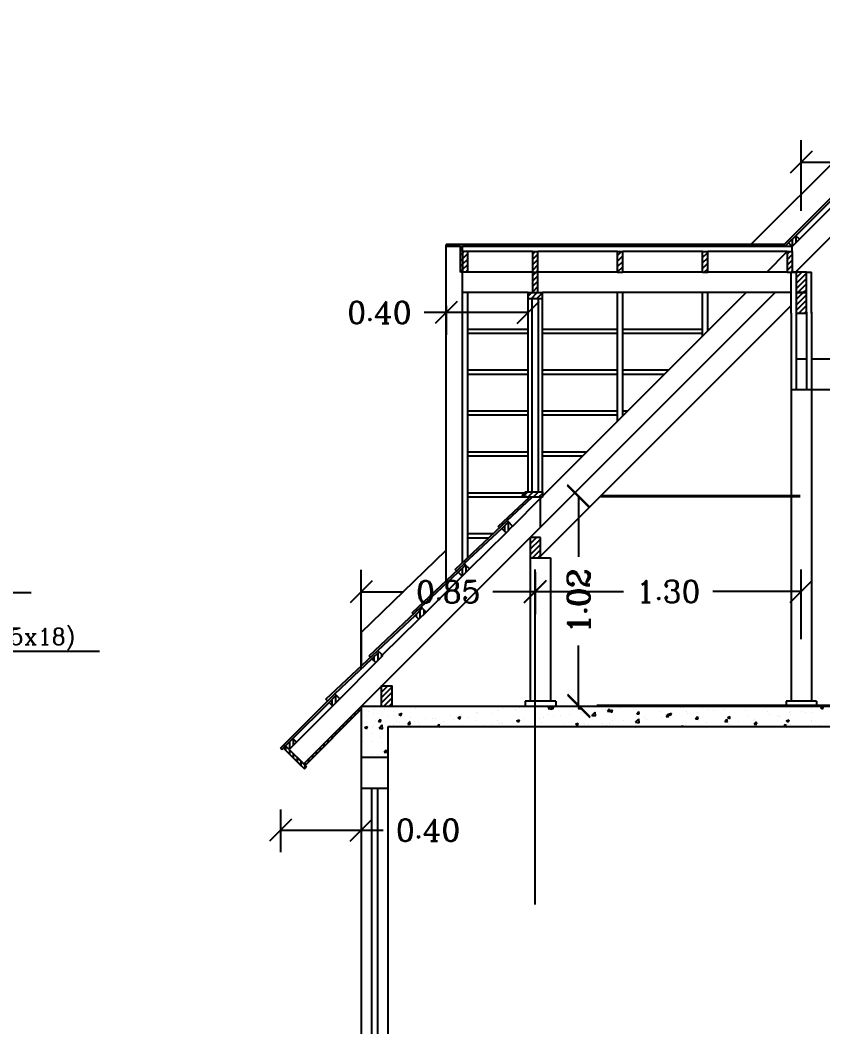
# Model space of a CAD drawing. Extents: x -79 to 141, y 7 to 81.
# Drawn here: x -50.599 to -46.678, y 43.285 to 48.238 of the extents above; entities that cross this region are included whole.
import ezdxf

# ---------------------------------------------------------------- set-up
doc = ezdxf.new("R2010")
doc.units = 0
doc.header["$LTSCALE"] = 10
doc.layers.get('0').update_dxf_attribs({"linetype": 'CONTINUOUS'})
doc.layers.get('DEFPOINTS').update_dxf_attribs({"linetype": 'CONTINUOUS'})
for name, color, linetype in [('CONCRETO', 5, 'CONTINUOUS'), ('COTAS', 244, 'CONTINUOUS'), ('EQUIPAMENTOS', 1, 'CONTINUOUS'), ('JANELA', 5, 'CONTINUOUS'), ('MADEIRAMENTODETELHADO', 244, 'CONTINUOUS'), ('PAREDECORTE', 3, 'CONTINUOUS'), ('PAREDES', 7, 'CONTINUOUS'), ('PORTA', 1, 'CONTINUOUS'), ('TEXTO', 1, 'CONTINUOUS')]:
    doc.layers.add(name, color=color, linetype=linetype)
doc.styles.add('ROMANC', font='ROMANC.SHX')
doc.styles.get("Standard").update_dxf_attribs({"font": 'ROMANC.SHX'})
doc.dimstyles.get("Standard").update_dxf_attribs({"dimscale": 0.6, "dimtxt": 0.18, "dimasz": 0.18, "dimexe": 0.18, "dimexo": 0.25, "dimgap": 0.09, "dimtad": 0, "dimzin": 0, "dimtxsty": 'STANDARD', "dimblk1": 'OBLIQUE', "dimblk2": 'OBLIQUE', "dimsah": 1, "dimcen": 0.09, "dimclrd": 30, "dimclre": 30, "dimazin": 3, "dimtfac": 1, "dimtdec": 4, "dimtofl": 0, "dimtmove": 0, "dimatfit": 3, "dimtolj": 1, "dimtzin": 0})

# ---------------------------------------------------------------- blocks, each defined once
blk = doc.blocks.new('_OBLIQUE')
at = {"color": 0, "linetype": 'BYBLOCK'}
blk.add_line((-0.5, -0.5), (0.5, 0.5), dxfattribs=at)
blk = doc.blocks.new('*D61')
at = {"color": 30, "linetype": 'BYBLOCK', "ltscale": 0.05}
for p, q in [((-28.1322, 35.88), (-28.1322, 36.3678)), ((-27.2817, 36.3558), (-27.2817, 36.1518)), ((-28.1322, 36.2598), (-27.9255, 36.2598)), ((-27.2817, 36.2598), (-27.4884, 36.2598))]:
    blk.add_line(p, q, dxfattribs=at)
at = {"layer": 'DEFPOINTS', "color": 0, "linetype": 'BYBLOCK', "ltscale": 0.05}
for p in [(-27.2817, 36.6558), (-27.2817, 36.2598), (-28.1322, 35.58)]:
    blk.add_point(p, dxfattribs=at)
at = {"color": 30, "linetype": 'BYBLOCK', "ltscale": 0.05, "xscale": 0.108, "yscale": 0.108, "zscale": 0.108, "rotation": 180}
blk.add_blockref('_OBLIQUE', (-28.1322, 36.2598), dxfattribs=at)
at = {"color": 30, "linetype": 'BYBLOCK', "ltscale": 0.05, "xscale": 0.108, "yscale": 0.108, "zscale": 0.108}
blk.add_blockref('_OBLIQUE', (-27.2817, 36.2598), dxfattribs=at)
at = {"color": 0, "linetype": 'BYBLOCK', "ltscale": 0.05, "insert": (-27.7069, 36.2598), "char_height": 0.108, "attachment_point": 5}
blk.add_mtext('\\A1;0.85', dxfattribs=at)
blk = doc.blocks.new('*D62')
at = {"color": 30, "linetype": 'BYBLOCK', "ltscale": 0.05}
for p, q in [((-25.982, 38.2527), (-25.982, 38.598)), ((-25.982, 38.49), (-25.7692, 38.49)), ((-25.1192, 38.49), (-25.332, 38.49)), ((-25.1192, 38.517), (-25.1192, 38.382))]:
    blk.add_line(p, q, dxfattribs=at)
at = {"layer": 'DEFPOINTS', "color": 0, "linetype": 'BYBLOCK', "ltscale": 0.05}
for p in [(-25.1192, 38.817), (-25.1192, 38.49), (-25.982, 37.9527)]:
    blk.add_point(p, dxfattribs=at)
at = {"color": 30, "linetype": 'BYBLOCK', "ltscale": 0.05, "xscale": 0.108, "yscale": 0.108, "zscale": 0.108, "rotation": 180}
blk.add_blockref('_OBLIQUE', (-25.982, 38.49), dxfattribs=at)
at = {"color": 30, "linetype": 'BYBLOCK', "ltscale": 0.05, "xscale": 0.108, "yscale": 0.108, "zscale": 0.108}
blk.add_blockref('_OBLIQUE', (-25.1192, 38.49), dxfattribs=at)
at = {"color": 0, "linetype": 'BYBLOCK', "ltscale": 0.05, "insert": (-25.5506, 38.49), "char_height": 0.108, "attachment_point": 5}
blk.add_mtext('\\A1;{0.85}', dxfattribs=at)
blk = doc.blocks.new('*D63')
at = {"color": 30, "linetype": 'BYBLOCK', "ltscale": 0.05}
for p, q in [((-27.2817, 34.8612), (-27.2817, 36.499)), ((-25.982, 36.1581), (-25.982, 36.499)), ((-27.2817, 36.391), (-26.8504, 36.391)), ((-25.982, 36.391), (-26.4133, 36.391))]:
    blk.add_line(p, q, dxfattribs=at)
at = {"layer": 'DEFPOINTS', "color": 0, "linetype": 'BYBLOCK', "ltscale": 0.05}
for p in [(-25.982, 36.391), (-25.982, 35.8581), (-27.2817, 34.5612)]:
    blk.add_point(p, dxfattribs=at)
at = {"color": 30, "linetype": 'BYBLOCK', "ltscale": 0.05, "xscale": 0.108, "yscale": 0.108, "zscale": 0.108, "rotation": 180}
blk.add_blockref('_OBLIQUE', (-27.2817, 36.391), dxfattribs=at)
at = {"color": 30, "linetype": 'BYBLOCK', "ltscale": 0.05, "xscale": 0.108, "yscale": 0.108, "zscale": 0.108}
blk.add_blockref('_OBLIQUE', (-25.982, 36.391), dxfattribs=at)
at = {"color": 0, "linetype": 'BYBLOCK', "ltscale": 0.05, "insert": (-26.6319, 36.391), "char_height": 0.108, "attachment_point": 5}
blk.add_mtext('\\A1;1.30', dxfattribs=at)
blk = doc.blocks.new('*D83')
at = {"color": 30, "linetype": 'BYBLOCK', "ltscale": 0.05}
for p, q in [((-28.5272, 35.3258), (-28.5272, 35.1173)), ((-28.1322, 35.28), (-28.1322, 35.1173)), ((-28.5272, 35.2253), (-28.1322, 35.2253)), ((-28.1322, 35.2253), (-28.0242, 35.2253))]:
    blk.add_line(p, q, dxfattribs=at)
at = {"layer": 'DEFPOINTS', "color": 0, "linetype": 'BYBLOCK', "ltscale": 0.05}
for p in [(-28.5272, 35.6258), (-28.1322, 35.58), (-28.1322, 35.2253)]:
    blk.add_point(p, dxfattribs=at)
at = {"color": 30, "linetype": 'BYBLOCK', "ltscale": 0.05, "xscale": 0.108, "yscale": 0.108, "zscale": 0.108, "rotation": 180}
blk.add_blockref('_OBLIQUE', (-28.5272, 35.2253), dxfattribs=at)
at = {"color": 30, "linetype": 'BYBLOCK', "ltscale": 0.05, "xscale": 0.108, "yscale": 0.108, "zscale": 0.108}
blk.add_blockref('_OBLIQUE', (-28.1322, 35.2253), dxfattribs=at)
at = {"color": 0, "linetype": 'BYBLOCK', "ltscale": 0.05, "insert": (-27.8056, 35.2253), "char_height": 0.108, "attachment_point": 5}
blk.add_mtext('\\A1;0.40', dxfattribs=at)
blk = doc.blocks.new('*D84')
at = {"color": 30, "linetype": 'BYBLOCK', "ltscale": 0.05}
for p, q in [((-27.7167, 37.7548), (-27.8247, 37.7548)), ((-27.7167, 37.7877), (-27.7167, 37.6468)), ((-27.3167, 37.7548), (-27.7167, 37.7548)), ((-27.3167, 37.5473), (-27.3167, 37.6468))]:
    blk.add_line(p, q, dxfattribs=at)
at = {"layer": 'DEFPOINTS', "color": 0, "linetype": 'BYBLOCK', "ltscale": 0.05}
for p in [(-27.7167, 38.0877), (-27.3167, 37.8473), (-27.7167, 37.7548)]:
    blk.add_point(p, dxfattribs=at)
at = {"color": 30, "linetype": 'BYBLOCK', "ltscale": 0.05, "xscale": 0.108, "yscale": 0.108, "zscale": 0.108, "rotation": 180}
blk.add_blockref('_OBLIQUE', (-27.7167, 37.7548), dxfattribs=at)
at = {"color": 30, "linetype": 'BYBLOCK', "ltscale": 0.05, "xscale": 0.108, "yscale": 0.108, "zscale": 0.108}
blk.add_blockref('_OBLIQUE', (-27.3167, 37.7548), dxfattribs=at)
at = {"color": 0, "linetype": 'BYBLOCK', "ltscale": 0.05, "insert": (-28.0433, 37.7548), "char_height": 0.108, "attachment_point": 5}
blk.add_mtext('\\A1;0.40', dxfattribs=at)
blk = doc.blocks.new('*X85')
at = {"color": 0, "linetype": 'CONTINUOUS', "ltscale": 0.05}
for p, q in [((-27.3067, 36.6246), (-27.2755, 36.6558)), ((-27.3067, 36.6511), (-27.3021, 36.6558)), ((-27.3067, 36.5981), (-27.2567, 36.6481)), ((-27.3067, 36.5715), (-27.2567, 36.6215)), ((-27.296, 36.5558), (-27.2567, 36.595)), ((-27.2695, 36.5558), (-27.2567, 36.5685))]:
    blk.add_line(p, q, dxfattribs=at)
blk = doc.blocks.new('*X86')
at = {"color": 0, "linetype": 'CONTINUOUS', "ltscale": 0.05}
for p, q in [((-27.3431, 36.8534), (-27.3181, 36.8784)), ((-27.3166, 36.8534), (-27.2916, 36.8784)), ((-27.2901, 36.8534), (-27.2651, 36.8784)), ((-27.2635, 36.8534), (-27.2467, 36.8702))]:
    blk.add_line(p, q, dxfattribs=at)
blk = doc.blocks.new('*X87')
at = {"color": 0, "linetype": 'CONTINUOUS', "ltscale": 0.05}
for p, q in [((-27.6467, 38.0612), (-27.6367, 38.0712)), ((-27.6467, 38.0347), (-27.6367, 38.0447)), ((-27.6367, 38.0447), (-27.6287, 38.0527)), ((-27.2942, 38.0425), (-27.284, 38.0527)), ((-26.8792, 38.0332), (-26.8597, 38.0527)), ((-26.4642, 38.0504), (-26.462, 38.0527)), ((-26.4642, 38.0239), (-26.4392, 38.0489)), ((-26.0509, 38.0395), (-26.0377, 38.0527)), ((-27.6467, 38.0082), (-27.6367, 38.0182)), ((-27.6367, 38.0182), (-27.6117, 38.0432)), ((-27.6367, 37.9916), (-27.6117, 38.0166)), ((-27.2942, 38.0159), (-27.2692, 38.0409)), ((-27.2942, 37.9894), (-27.2692, 38.0144)), ((-26.8792, 38.0067), (-26.8542, 38.0317)), ((-26.8792, 37.9802), (-26.8542, 38.0052)), ((-26.4642, 37.9974), (-26.4392, 38.0224)), ((-26.4642, 37.9709), (-26.4392, 37.9959)), ((-26.0509, 38.013), (-26.0259, 38.038)), ((-26.0509, 37.9865), (-26.0259, 38.0115)), ((-27.6467, 37.9816), (-27.6367, 37.9916)), ((-27.6467, 37.9551), (-27.6367, 37.9651)), ((-27.6367, 37.9651), (-27.6117, 37.9901)), ((-27.6227, 37.9527), (-27.6117, 37.9636)), ((-27.2942, 37.9629), (-27.2692, 37.9879)), ((-27.2942, 37.9364), (-27.2779, 37.9527)), ((-27.2779, 37.9527), (-27.2692, 37.9614)), ((-26.8792, 37.9536), (-26.8542, 37.9786)), ((-26.4559, 37.9527), (-26.4392, 37.9694)), ((-26.0509, 37.9599), (-26.0259, 37.9849)), ((-26.0317, 37.9527), (-26.0259, 37.9584)), ((-27.2942, 37.9099), (-27.2692, 37.9349)), ((-27.2942, 37.8834), (-27.2692, 37.9084)), ((-27.2942, 37.8568), (-27.2692, 37.8818)), ((-27.2719, 37.8527), (-27.2692, 37.8553))]:
    blk.add_line(p, q, dxfattribs=at)
blk = doc.blocks.new('*X88')
at = {"color": 0, "linetype": 'CONTINUOUS', "ltscale": 0.05}
for p, q in [((-26.007, 37.9243), (-25.9786, 37.9527)), ((-26.007, 37.9508), (-26.0052, 37.9527)), ((-26.007, 37.8977), (-25.957, 37.9477)), ((-26.007, 37.8712), (-25.957, 37.9212)), ((-25.9991, 37.8527), (-25.957, 37.8947)), ((-26.007, 37.8182), (-25.9726, 37.8527)), ((-26.007, 37.8447), (-25.9991, 37.8527)), ((-25.9726, 37.8527), (-25.957, 37.8682)), ((-26.007, 37.7917), (-25.957, 37.8417)), ((-26.007, 37.7652), (-25.957, 37.8152)), ((-25.993, 37.7527), (-25.957, 37.7886)), ((-25.9665, 37.7527), (-25.957, 37.7621))]:
    blk.add_line(p, q, dxfattribs=at)
blk = doc.blocks.new('*X89')
at = {"color": 0, "linetype": 'CONTINUOUS', "ltscale": 0.05}
for p, q in [((-27.3167, 37.8343), (-27.2984, 37.8527)), ((-27.3019, 37.8227), (-27.2719, 37.8527)), ((-27.2754, 37.8227), (-27.2467, 37.8513)), ((-27.2488, 37.8227), (-27.2467, 37.8248))]:
    blk.add_line(p, q, dxfattribs=at)
blk = doc.blocks.new('*X94')
at = {"color": 0, "linetype": 'CONTINUOUS', "ltscale": 0.05}
for p, q in [((-28.275, 35.8347), (-28.275, 35.8639)), ((-28.2562, 35.8485), (-28.2562, 35.8827)), ((-28.2375, 35.8674), (-28.2375, 35.8679)), ((-28.1437, 35.8042), (-28.1437, 35.8184)), ((-28.1812, 35.7667), (-28.1812, 35.7809)), ((-28.1625, 35.7855), (-28.1625, 35.7996)), ((-28.2375, 35.7105), (-28.2375, 35.7246)), ((-28.2187, 35.7292), (-28.2187, 35.7434)), ((-28.2, 35.748), (-28.2, 35.7621)), ((-28.4625, 35.6411), (-28.4625, 35.6686)), ((-28.2937, 35.6542), (-28.2937, 35.6684)), ((-28.275, 35.673), (-28.275, 35.6871)), ((-28.2562, 35.6917), (-28.2562, 35.7059)), ((-28.5, 35.6354), (-28.5, 35.6389)), ((-28.5, 35.6142), (-28.5, 35.6354)), ((-28.4812, 35.6223), (-28.4812, 35.6577)), ((-28.4812, 35.5954), (-28.4812, 35.6167)), ((-28.3312, 35.6167), (-28.3312, 35.6309)), ((-28.3125, 35.6355), (-28.3125, 35.6496)), ((-28.4625, 35.5767), (-28.4625, 35.5979)), ((-28.4438, 35.5579), (-28.4438, 35.5792)), ((-28.3875, 35.5605), (-28.3875, 35.5746)), ((-28.3687, 35.5792), (-28.3687, 35.5934)), ((-28.35, 35.598), (-28.35, 35.6121)), ((-28.425, 35.5392), (-28.425, 35.5604)), ((-28.4062, 35.5417), (-28.4062, 35.5559)), ((-28.4062, 35.5276), (-28.4062, 35.5417))]:
    blk.add_line(p, q, dxfattribs=at)
blk = doc.blocks.new('*X95')
at = {"color": 0, "linetype": 'CONTINUOUS', "ltscale": 0.05}
for p, q in [((-27.6187, 36.4874), (-27.6187, 36.5177)), ((-27.6562, 36.4845), (-27.6562, 36.4885)), ((-27.6375, 36.4686), (-27.6375, 36.5062)), ((-27.8625, 36.2681), (-27.8625, 36.2818)), ((-27.8437, 36.2624), (-27.8437, 36.3006)), ((-27.825, 36.2809), (-27.825, 36.3012)), ((-28.0688, 36.0511), (-28.0688, 36.0733)), ((-28.05, 36.0552), (-28.05, 36.0909)), ((-28.0312, 36.074), (-28.0312, 36.0843))]:
    blk.add_line(p, q, dxfattribs=at)
blk = doc.blocks.new('*X96')
at = {"color": 0, "linetype": 'CONTINUOUS', "ltscale": 0.05}
for p, q in [((-27.4312, 36.6853), (-27.4312, 36.7134)), ((-27.4125, 36.6906), (-27.4125, 36.731)), ((-27.3938, 36.7098), (-27.3938, 36.7129))]:
    blk.add_line(p, q, dxfattribs=at)
blk = doc.blocks.new('*X97')
at = {"color": 0, "linetype": 'CONTINUOUS', "ltscale": 0.05}
for p, q in [((-25.5937, 38.5098), (-25.5937, 38.5458)), ((-25.575, 38.5286), (-25.575, 38.546)), ((-25.6125, 38.5128), (-25.6125, 38.5271)), ((-25.8187, 38.2948), (-25.8187, 38.3202)), ((-25.8, 38.3036), (-25.8, 38.3389)), ((-25.7812, 38.3223), (-25.7812, 38.328)), ((-26.025, 38.0786), (-26.025, 38.1139)), ((-26.0062, 38.0973), (-26.0062, 38.1287))]:
    blk.add_line(p, q, dxfattribs=at)
blk = doc.blocks.new('*X114')
at = {"color": 0, "linetype": 'CONTINUOUS', "ltscale": 0.05}
for p, q in [((-28.0716, 35.8156), (-28.0716, 35.8156)), ((-28.0193, 35.8148), (-28.0193, 35.8148)), ((-27.869, 35.8213), (-27.869, 35.8213)), ((-27.4414, 35.8189), (-27.4414, 35.8189)), ((-27.3913, 35.8255), (-27.3913, 35.8255)), ((-27.38, 35.8164), (-27.38, 35.8164)), ((-27.3602, 35.8235), (-27.3602, 35.8235)), ((-27.218, 35.8192), (-27.2077, 35.83)), ((-27.218, 35.8192), (-27.2002, 35.8164)), ((-27.2052, 35.8233), (-27.1912, 35.8287)), ((-27.2052, 35.8233), (-27.1953, 35.8166)), ((-27.2002, 35.8165), (-27.2018, 35.83)), ((-27.1953, 35.8166), (-27.1912, 35.8287)), ((-27.0721, 35.8189), (-27.0628, 35.83)), ((-27.0721, 35.8189), (-27.0602, 35.8179)), ((-27.0601, 35.8179), (-27.0624, 35.83)), ((-26.9287, 35.8063), (-26.919, 35.8178)), ((-26.9167, 35.8053), (-26.919, 35.8179)), ((-26.8639, 35.823), (-26.8639, 35.823)), ((-26.8485, 35.8279), (-26.8485, 35.8279)), ((-26.6797, 35.8296), (-26.6797, 35.8296)), ((-26.5729, 35.825), (-26.5729, 35.825)), ((-26.5559, 35.8226), (-26.5559, 35.8226)), ((-26.4662, 35.8205), (-26.4662, 35.8205)), ((-26.4423, 35.816), (-26.4423, 35.816)), ((-26.3594, 35.816), (-26.3594, 35.816)), ((-26.286, 35.8271), (-26.286, 35.8271)), ((-25.9306, 35.8204), (-25.9306, 35.8204)), ((-25.8875, 35.8237), (-25.8735, 35.8291)), ((-25.8875, 35.8237), (-25.8775, 35.817)), ((-25.8775, 35.8171), (-25.8735, 35.8291)), ((-28.1066, 35.786), (-28.1066, 35.786)), ((-28.0951, 35.8048), (-28.0951, 35.8048)), ((-28.0739, 35.7935), (-28.0739, 35.7935)), ((-28.0485, 35.7563), (-28.0389, 35.7678)), ((-28.0365, 35.7553), (-28.0388, 35.7678)), ((-27.9998, 35.7815), (-27.9998, 35.7815)), ((-27.9729, 35.8063), (-27.9729, 35.8063)), ((-27.9481, 35.7908), (-27.9341, 35.7962)), ((-27.9481, 35.7908), (-27.9382, 35.7841)), ((-27.9382, 35.7842), (-27.9341, 35.7962)), ((-27.893, 35.777), (-27.893, 35.777)), ((-27.8198, 35.7691), (-27.8198, 35.7691)), ((-27.7863, 35.7725), (-27.7863, 35.7725)), ((-27.7688, 35.7688), (-27.7688, 35.7688)), ((-27.6935, 35.7857), (-27.6935, 35.7857)), ((-27.6795, 35.768), (-27.6795, 35.768)), ((-27.6678, 35.7816), (-27.6678, 35.7816)), ((-27.6607, 35.7748), (-27.6467, 35.7802)), ((-27.6607, 35.7748), (-27.6508, 35.7681)), ((-27.6507, 35.7681), (-27.6467, 35.7802)), ((-27.6435, 35.7923), (-27.6435, 35.7923)), ((-27.6133, 35.7763), (-27.6133, 35.7763)), ((-27.5677, 35.8023), (-27.5677, 35.8023)), ((-27.5639, 35.7966), (-27.5639, 35.7966)), ((-27.4966, 35.7964), (-27.4966, 35.7964)), ((-27.4612, 35.8107), (-27.4612, 35.8107)), ((-27.3321, 35.7725), (-27.3321, 35.7725)), ((-27.2587, 35.7719), (-27.2587, 35.7719)), ((-27.2419, 35.7732), (-27.2419, 35.7732)), ((-27.2154, 35.7925), (-27.2154, 35.7925)), ((-27.1918, 35.7798), (-27.1918, 35.7798)), ((-27.156, 35.786), (-27.156, 35.786)), ((-27.1161, 35.7898), (-27.1161, 35.7898)), ((-27.0988, 35.8125), (-27.0988, 35.8125)), ((-27.055, 35.7988), (-27.055, 35.7988)), ((-27.0046, 35.7861), (-26.989, 35.8023)), ((-27.0046, 35.7861), (-26.9868, 35.7833)), ((-26.9898, 35.8064), (-26.9898, 35.8064)), ((-26.9868, 35.7833), (-26.989, 35.8023)), ((-26.9511, 35.8138), (-26.9511, 35.8138)), ((-26.9397, 35.813), (-26.9397, 35.813)), ((-26.9287, 35.8063), (-26.9167, 35.8053)), ((-26.9178, 35.8073), (-26.9038, 35.8127)), ((-26.9178, 35.8073), (-26.9079, 35.8006)), ((-26.9078, 35.8006), (-26.9038, 35.8127)), ((-26.7911, 35.753), (-26.7756, 35.7692)), ((-26.7891, 35.7826), (-26.7891, 35.7826)), ((-26.7852, 35.7938), (-26.7756, 35.8053)), ((-26.7852, 35.7938), (-26.7732, 35.7927)), ((-26.7732, 35.7928), (-26.7755, 35.8053)), ((-26.7733, 35.7502), (-26.7755, 35.7692)), ((-26.7499, 35.7741), (-26.7499, 35.7741)), ((-26.7402, 35.7673), (-26.7402, 35.7673)), ((-26.6725, 35.8026), (-26.6725, 35.8026)), ((-26.6644, 35.7773), (-26.6644, 35.7773)), ((-26.646, 35.7891), (-26.646, 35.7891)), ((-26.6417, 35.7812), (-26.6321, 35.7927)), ((-26.6417, 35.7812), (-26.6298, 35.7802)), ((-26.6298, 35.7802), (-26.6321, 35.7928)), ((-26.6304, 35.7913), (-26.6164, 35.7967)), ((-26.6304, 35.7913), (-26.6204, 35.7846)), ((-26.6204, 35.7846), (-26.6164, 35.7967)), ((-26.5433, 35.8032), (-26.5433, 35.8032)), ((-26.5381, 35.7939), (-26.5381, 35.7939)), ((-26.4983, 35.7687), (-26.4887, 35.7802)), ((-26.4983, 35.7687), (-26.4863, 35.7676)), ((-26.4863, 35.7677), (-26.4886, 35.7802)), ((-26.4881, 35.8005), (-26.4881, 35.8005)), ((-26.4123, 35.8105), (-26.4123, 35.8105)), ((-26.3548, 35.7561), (-26.3452, 35.7676)), ((-26.3429, 35.7551), (-26.3452, 35.7677)), ((-26.343, 35.7753), (-26.329, 35.7806)), ((-26.343, 35.7753), (-26.333, 35.7686)), ((-26.333, 35.7686), (-26.3289, 35.7807)), ((-26.2526, 35.8115), (-26.2526, 35.8115)), ((-26.2382, 35.7785), (-26.2382, 35.7785)), ((-26.2128, 35.7648), (-26.2128, 35.7648)), ((-26.1459, 35.807), (-26.1459, 35.807)), ((-26.1371, 35.7913), (-26.1371, 35.7913)), ((-26.0976, 35.7834), (-26.0976, 35.7834)), ((-26.0865, 35.7814), (-26.0865, 35.7814)), ((-26.0391, 35.8025), (-26.0391, 35.8025)), ((-26.0364, 35.788), (-26.0364, 35.788)), ((-26.0333, 35.8063), (-26.0333, 35.8063)), ((-25.9809, 35.8034), (-25.9809, 35.8034)), ((-25.9607, 35.798), (-25.9607, 35.798)), ((-25.9323, 35.798), (-25.9323, 35.798)), ((-28.1162, 35.7263), (-28.1022, 35.7317)), ((-28.1162, 35.7263), (-28.1062, 35.7196)), ((-28.1062, 35.7196), (-28.1021, 35.7317)), ((-28.0764, 35.7269), (-28.0764, 35.7269)), ((-28.072, 35.7359), (-28.072, 35.7359)), ((-28.0644, 35.7591), (-28.0644, 35.7591)), ((-28.0485, 35.7563), (-28.0366, 35.7553)), ((-28.0453, 35.7237), (-28.0297, 35.7399)), ((-28.0453, 35.7237), (-28.0275, 35.7209)), ((-28.0275, 35.7209), (-28.0297, 35.7399)), ((-27.9754, 35.7397), (-27.9754, 35.7397)), ((-27.9576, 35.7546), (-27.9576, 35.7546)), ((-27.9456, 35.7525), (-27.9456, 35.7525)), ((-27.9051, 35.7438), (-27.8954, 35.7553)), ((-27.9051, 35.7438), (-27.8931, 35.7427)), ((-27.8956, 35.7591), (-27.8956, 35.7591)), ((-27.8931, 35.7427), (-27.8954, 35.7553)), ((-27.8715, 35.7547), (-27.8715, 35.7547)), ((-27.8509, 35.7501), (-27.8509, 35.7501)), ((-27.8465, 35.7363), (-27.8465, 35.7363)), ((-27.7616, 35.7312), (-27.752, 35.7427)), ((-27.7616, 35.7312), (-27.7497, 35.7302)), ((-27.7496, 35.7302), (-27.7519, 35.7427)), ((-27.7441, 35.7456), (-27.7441, 35.7456)), ((-27.7299, 35.7563), (-27.7299, 35.7563)), ((-27.6373, 35.7411), (-27.6373, 35.7411)), ((-27.6087, 35.73), (-27.6085, 35.7302)), ((-27.6085, 35.73), (-27.6085, 35.7302)), ((-27.5727, 35.7634), (-27.5727, 35.7634)), ((-27.5663, 35.73), (-27.5663, 35.73)), ((-27.5653, 35.7324), (-27.5653, 35.7324)), ((-27.5306, 35.7366), (-27.5306, 35.7366)), ((-27.494, 35.7401), (-27.494, 35.7401)), ((-27.466, 35.7589), (-27.466, 35.7589)), ((-27.4636, 35.7441), (-27.4636, 35.7441)), ((-27.4487, 35.7525), (-27.4487, 35.7525)), ((-27.4439, 35.7466), (-27.4439, 35.7466)), ((-27.4238, 35.7321), (-27.4238, 35.7321)), ((-27.3733, 35.7588), (-27.3593, 35.7642)), ((-27.3733, 35.7588), (-27.3633, 35.7521)), ((-27.3682, 35.7566), (-27.3682, 35.7566)), ((-27.3633, 35.7521), (-27.3593, 35.7642)), ((-27.3626, 35.7569), (-27.3626, 35.7569)), ((-27.3592, 35.7544), (-27.3592, 35.7544)), ((-27.2525, 35.7499), (-27.2525, 35.7499)), ((-27.1457, 35.7454), (-27.1457, 35.7454)), ((-27.0859, 35.7428), (-27.0719, 35.7482)), ((-27.0859, 35.7428), (-27.0759, 35.7361)), ((-27.0759, 35.7361), (-27.0718, 35.7482)), ((-27.0575, 35.7322), (-27.0575, 35.7322)), ((-27.0389, 35.7409), (-27.0389, 35.7409)), ((-27.0224, 35.7425), (-27.0224, 35.7425)), ((-26.9923, 35.7341), (-26.9923, 35.7341)), ((-26.9536, 35.7472), (-26.9536, 35.7472)), ((-26.9322, 35.7364), (-26.9322, 35.7364)), ((-26.9166, 35.7441), (-26.9166, 35.7441)), ((-26.9058, 35.7625), (-26.9058, 35.7625)), ((-26.8509, 35.7613), (-26.8509, 35.7613)), ((-26.8254, 35.7319), (-26.8254, 35.7319)), ((-26.7911, 35.753), (-26.7734, 35.7502)), ((-26.7902, 35.7607), (-26.7902, 35.7607)), ((-26.7901, 35.73), (-26.7844, 35.7321)), ((-26.7851, 35.73), (-26.7844, 35.7322)), ((-26.568, 35.73), (-26.5621, 35.7361)), ((-26.5614, 35.73), (-26.5621, 35.7361)), ((-26.5457, 35.7366), (-26.5457, 35.7366)), ((-26.4649, 35.7316), (-26.4649, 35.7316)), ((-26.4447, 35.7494), (-26.4447, 35.7494)), ((-26.3548, 35.7561), (-26.3429, 35.7551)), ((-26.3408, 35.7644), (-26.3408, 35.7644)), ((-26.3386, 35.7483), (-26.3386, 35.7483)), ((-26.3308, 35.7433), (-26.3308, 35.7433)), ((-26.2885, 35.7548), (-26.2885, 35.7548)), ((-26.2142, 35.7633), (-26.2142, 35.7633)), ((-26.2114, 35.7436), (-26.2018, 35.7551)), ((-26.2114, 35.7436), (-26.1994, 35.7425)), ((-26.1994, 35.7426), (-26.2017, 35.7551)), ((-26.0679, 35.731), (-26.0583, 35.7425)), ((-26.0679, 35.731), (-26.056, 35.73)), ((-26.056, 35.73), (-26.0583, 35.7426)), ((-26.0555, 35.7592), (-26.0415, 35.7646)), ((-26.0555, 35.7592), (-26.0456, 35.7525)), ((-26.0496, 35.7394), (-26.0496, 35.7394)), ((-26.0456, 35.7526), (-26.0415, 35.7646)), ((-26.0357, 35.7397), (-26.0357, 35.7397)), ((-25.933, 35.7595), (-25.933, 35.7595)), ((-25.933, 35.7538), (-25.933, 35.7538)), ((-25.9149, 35.73), (-25.9148, 35.73)), ((-25.9148, 35.73), (-25.9148, 35.73)), ((-25.887, 35.7358), (-25.887, 35.7358)), ((-28.0798, 35.6963), (-28.0798, 35.6963)), ((-28.0396, 35.6798), (-28.0396, 35.6798)), ((-28.1246, 35.657), (-28.1246, 35.657)), ((-28.0788, 35.6604), (-28.0788, 35.6604)), ((-28.0319, 35.6523), (-28.0319, 35.6523)), ((-28.0208, 35.6059), (-28.0111, 35.6174)), ((-28.0088, 35.6048), (-28.0111, 35.6174)), ((-28.0812, 35.5938), (-28.0812, 35.5938)), ((-28.0509, 35.5948), (-28.0509, 35.5948)), ((-28.0208, 35.6059), (-28.0088, 35.6048))]:
    blk.add_line(p, q, dxfattribs=at)
blk = doc.blocks.new('*X146')
at = {"color": 0, "linetype": 'CONTINUOUS', "ltscale": 0.05}
for p, q in [((-48.8339, 44.955), (-48.804, 44.9849)), ((-48.8339, 44.9815), (-48.8305, 44.9849)), ((-48.8339, 44.9285), (-48.7839, 44.9785)), ((-48.8339, 44.902), (-48.7839, 44.952)), ((-48.8245, 44.8849), (-48.7839, 44.9254)), ((-48.7979, 44.8849), (-48.7839, 44.8989))]:
    blk.add_line(p, q, dxfattribs=at)
blk = doc.blocks.new('*D150')
at = {"color": 30, "linetype": 'BYBLOCK', "ltscale": 0.05}
for p, q in [((-47.8708, 45.9083), (-47.8708, 45.6151)), ((-46.7877, 45.9083), (-47.7628, 45.9083)), ((-47.8708, 44.8849), (-47.8708, 45.178)), ((-46.7227, 44.8849), (-47.7628, 44.8849)), ((-52.0333, 34.8889), (-51.8599, 34.8889)), ((-51.9679, 34.8889), (-51.9679, 33.7396)), ((-51.9679, 32.1789), (-51.9679, 33.3281)), ((-52.0333, 32.1789), (-51.8599, 32.1789))]:
    blk.add_line(p, q, dxfattribs=at)
at = {"layer": 'DEFPOINTS', "color": 0, "linetype": 'BYBLOCK', "ltscale": 0.05}
for p in [(-48.0477, 45.9083), (-47.9827, 44.8849), (-47.8708, 44.8849), (-52.3333, 34.8889), (-52.3333, 32.1789), (-51.9679, 32.1789)]:
    blk.add_point(p, dxfattribs=at)
at = {"color": 30, "linetype": 'BYBLOCK', "ltscale": 0.05, "xscale": 0.108, "yscale": 0.108, "zscale": 0.108}
for p, rotation in [((-47.8708, 45.9083), 90), ((-47.8708, 44.8849), 270), ((-51.9679, 34.8889), 90), ((-51.9679, 32.1789), 270)]:
    blk.add_blockref('_OBLIQUE', p, dxfattribs=dict(at, rotation=rotation))
at = {"color": 0, "linetype": 'BYBLOCK', "ltscale": 0.05, "char_height": 0.108, "attachment_point": 5, "rotation": 90}
for s, insert in [('\\A1;1.02', (-47.8708, 45.3966)), ('\\A1;2.71', (-51.9679, 33.5339))]:
    blk.add_mtext(s, dxfattribs=dict(at, insert=insert))

msp = doc.modelspace()

# ---------------------------------------------------------------- linework, layer by layer
at = {"layer": 'CONCRETO', "color": 5, "linetype": 'CONTINUOUS', "ltscale": 0.3}
for p, q in [((-42.93319, 44.88487), (-48.93319, 44.88487)), ((-48.93319, 44.88487), (-48.93319, 44.63487)), ((-48.93319, 44.88487), (-48.93319, 44.63487)), ((-45.90319, 44.78487), (-48.80319, 44.78487)), ((-48.80319, 44.78487), (-48.80319, 44.63487))]:
    msp.add_line(p, q, dxfattribs=at)
at = {"layer": 'CONCRETO', "color": 30, "linetype": 'CONTINUOUS', "ltscale": 0.3}
for p, q in [((-47.98274, 44.90987), (-48.13274, 44.90987)), ((-46.70807, 44.90987), (-46.85704, 44.90987))]:
    msp.add_line(p, q, dxfattribs=at)
at = {"layer": 'CONCRETO', "color": 3, "linetype": 'CONTINUOUS', "ltscale": 0.3}
msp.add_line((-48.80319, 44.63487), (-48.93319, 44.63487), dxfattribs=at)
at = {"layer": 'EQUIPAMENTOS', "linetype": 'CONTINUOUS', "ltscale": 0.05}
msp.add_line((-45.88126, 44.88928), (-47.78126, 44.88928), dxfattribs=at)
at = {"layer": 'JANELA', "color": 244, "linetype": 'CONTINUOUS', "ltscale": 0.3}
for p, q in [((-48.11774, 45.93325), (-48.11774, 46.87755)), ((-48.04774, 45.93325), (-48.04774, 46.87755))]:
    msp.add_line(p, q, dxfattribs=at)
at = {"layer": 'JANELA', "color": 1, "linetype": 'CONTINUOUS', "ltscale": 0.3}
for p, q in [((-48.09774, 45.93325), (-48.09774, 46.87755)), ((-48.06774, 45.93325), (-48.06774, 46.87755))]:
    msp.add_line(p, q, dxfattribs=at)
at = {"layer": 'MADEIRAMENTODETELHADO', "color": 30, "linetype": 'CONTINUOUS', "ltscale": 0.3}
for p, q in [((-46.86643, 47.14255), (-46.60419, 47.40479)), ((-46.80925, 47.18558), (-46.63248, 47.36236)), ((-46.79157, 47.16791), (-46.6148, 47.34468)), ((-46.81051, 47.00755), (-46.59397, 47.22409)), ((-48.51774, 45.49916), (-48.51774, 47.14255)), ((-46.86643, 47.14255), (-48.51774, 47.14255)), ((-48.44774, 47.13255), (-48.51774, 47.13255)), ((-46.82693, 47.13255), (-48.43774, 47.13255)), ((-48.09524, 47.13255), (-48.09524, 47.13469)), ((-48.07024, 47.13255), (-48.07024, 47.13469)), ((-46.86643, 47.14255), (-46.86228, 47.13255)), ((-46.86228, 47.13255), (-46.84461, 47.15023)), ((-46.82693, 47.10755), (-46.82693, 47.13255)), ((-48.09524, 47.10755), (-48.41274, 47.10755)), ((-47.68024, 47.10755), (-48.07024, 47.10755)), ((-47.26524, 47.10755), (-47.65524, 47.10755)), ((-46.85193, 47.10755), (-47.24024, 47.10755)), ((-46.95193, 47.00755), (-46.85193, 47.10755)), ((-48.43774, 45.58731), (-48.43774, 47.00755)), ((-48.09524, 47.00755), (-48.41274, 47.00755)), ((-47.68024, 47.00755), (-48.07024, 47.00755)), ((-47.26524, 47.00755), (-47.65524, 47.00755)), ((-46.85193, 47.00755), (-47.24024, 47.00755)), ((-46.80807, 47.00755), (-46.82693, 47.00755)), ((-48.11774, 46.90755), (-48.43774, 46.90755)), ((-48.41274, 45.61087), (-48.41274, 46.90755)), ((-46.83204, 46.90755), (-48.04774, 46.90755)), ((-48.04774, 45.91174), (-47.05193, 46.90755)), ((-47.88543, 45.93263), (-46.91051, 46.90755)), ((-47.68024, 46.27924), (-47.68024, 46.90755)), ((-47.65524, 46.30424), (-47.65524, 46.90755)), ((-47.26524, 46.69424), (-47.26524, 46.90755)), ((-47.24024, 46.71924), (-47.24024, 46.90755)), ((-48.05774, 45.61889), (-46.83204, 46.8446)), ((-46.83204, 46.80755), (-46.83204, 46.43358)), ((-46.73307, 46.80755), (-46.73307, 46.43358)), ((-48.11774, 46.72755), (-48.41274, 46.72755)), ((-47.68024, 46.72755), (-48.04774, 46.72755)), ((-47.26524, 46.72755), (-47.65524, 46.72755)), ((-47.23193, 46.72755), (-47.24024, 46.72755)), ((-48.11774, 46.70755), (-48.41274, 46.70755)), ((-47.68024, 46.70755), (-48.04774, 46.70755)), ((-47.26524, 46.70755), (-47.65524, 46.70755)), ((-48.11774, 46.52755), (-48.41274, 46.52755)), ((-47.68024, 46.52755), (-48.04774, 46.52755)), ((-47.43193, 46.52755), (-47.65524, 46.52755)), ((-48.11774, 46.50755), (-48.41274, 46.50755)), ((-47.68024, 46.50755), (-48.04774, 46.50755)), ((-47.45193, 46.50755), (-47.65524, 46.50755)), ((-46.83204, 46.43358), (-46.83204, 44.90987)), ((-46.73307, 46.43358), (-46.73307, 44.90987)), ((-48.11774, 46.32755), (-48.41274, 46.32755)), ((-47.68024, 46.32755), (-48.04774, 46.32755)), ((-47.63193, 46.32755), (-47.65524, 46.32755)), ((-48.11774, 46.30755), (-48.41274, 46.30755)), ((-47.68024, 46.30755), (-48.04774, 46.30755)), ((-47.65193, 46.30755), (-47.65524, 46.30755)), ((-48.11774, 46.12755), (-48.41274, 46.12755)), ((-47.83193, 46.12755), (-48.04774, 46.12755)), ((-48.11774, 46.10755), (-48.41274, 46.10755)), ((-47.85193, 46.10755), (-48.04774, 46.10755)), ((-48.13864, 45.92755), (-48.41274, 45.92755)), ((-48.05774, 45.76032), (-47.88543, 45.93263)), ((-48.11153, 45.90755), (-48.41274, 45.90755)), ((-48.26399, 45.76384), (-48.11078, 45.90825)), ((-48.22132, 45.79132), (-48.09727, 45.90825)), ((-48.19295, 45.7665), (-48.05858, 45.90096)), ((-48.05774, 45.90174), (-48.05123, 45.90825)), ((-48.05774, 45.76032), (-48.05774, 45.90174)), ((-48.47373, 45.55338), (-48.21975, 45.7928)), ((-48.21319, 45.78624), (-48.21955, 45.79298)), ((-49.2144, 44.60366), (-48.05774, 45.76032)), ((-48.24673, 45.75462), (-48.43349, 45.57962)), ((-48.28897, 45.72755), (-48.41274, 45.72755)), ((-48.4046, 45.55745), (-48.22547, 45.73336)), ((-48.25743, 45.75728), (-48.26399, 45.76384)), ((-48.31018, 45.70755), (-48.41274, 45.70755)), ((-48.68411, 45.34233), (-48.43013, 45.58174)), ((-48.42294, 45.57579), (-48.42929, 45.58253)), ((-48.10774, 45.61065), (-48.10774, 44.90987)), ((-48.10774, 45.61065), (-48.05774, 45.61065)), ((-48.05774, 45.61065), (-48.00774, 45.61065)), ((-48.00774, 45.61065), (-48.00774, 44.90987)), ((-48.64145, 45.36981), (-48.45933, 45.54147)), ((-48.46717, 45.54683), (-48.47373, 45.55338)), ((-48.6158, 45.34597), (-48.43995, 45.52209)), ((-48.89453, 45.13131), (-48.64055, 45.37072)), ((-48.85186, 45.15878), (-48.67039, 45.32985)), ((-48.67759, 45.3358), (-48.68411, 45.34233)), ((-48.63503, 45.3652), (-48.64055, 45.37072)), ((-48.82936, 45.13728), (-48.65096, 45.31058)), ((-49.10584, 44.91937), (-48.85186, 45.15878)), ((-48.88641, 45.12319), (-48.89453, 45.13131)), ((-48.84479, 45.15171), (-48.85186, 45.15878)), ((-49.06237, 44.94661), (-48.88119, 45.1174)), ((-49.03831, 44.92255), (-48.86247, 45.09868)), ((-49.32826, 44.68072), (-49.06237, 44.94661)), ((-49.32826, 44.68072), (-49.06237, 44.94661)), ((-49.0553, 44.93954), (-49.06237, 44.94661)), ((-49.0553, 44.93954), (-49.06237, 44.94661)), ((-49.0553, 44.93954), (-49.05599, 44.94023)), ((-49.0553, 44.93954), (-49.05599, 44.94023)), ((-49.26743, 44.72741), (-49.09065, 44.90418)), ((-49.26743, 44.72741), (-49.09065, 44.90418)), ((-49.07479, 44.88473), (-49.24975, 44.70973)), ((-49.07479, 44.88473), (-49.24975, 44.70973)), ((-49.09772, 44.91125), (-49.10584, 44.91937)), ((-49.09772, 44.91125), (-49.10584, 44.91937)), ((-48.79177, 44.88487), (-48.78389, 44.89274)), ((-48.13274, 44.90987), (-48.13274, 44.88487)), ((-47.98274, 44.90987), (-47.98274, 44.88487)), ((-46.85704, 44.90987), (-46.85704, 44.88487)), ((-46.70807, 44.90987), (-46.70807, 44.88487)), ((-49.32119, 44.67365), (-49.31339, 44.68144)), ((-49.32119, 44.67365), (-49.31339, 44.68144)), ((-49.32826, 44.68072), (-49.32119, 44.67365)), ((-49.32826, 44.68072), (-49.32119, 44.67365))]:
    msp.add_line(p, q, dxfattribs=at)
at = {"layer": 'MADEIRAMENTODETELHADO', "color": 244, "linetype": 'CONTINUOUS', "ltscale": 0.3}
for p, q in [((-46.84461, 47.15023), (-46.80925, 47.18558)), ((-46.82693, 47.13255), (-46.79157, 47.16791)), ((-46.79157, 47.16791), (-46.80925, 47.18558)), ((-48.44774, 47.00755), (-48.44774, 47.13255)), ((-48.44774, 47.13255), (-48.43774, 47.13255)), ((-48.43774, 47.10755), (-48.43774, 47.13255)), ((-46.82693, 47.13255), (-46.84461, 47.15023)), ((-48.41274, 47.10755), (-48.43774, 47.10755)), ((-48.43774, 47.10755), (-48.43774, 47.00755)), ((-48.41274, 47.00755), (-48.41274, 47.10755)), ((-48.09524, 46.90755), (-48.09524, 47.10755)), ((-48.09524, 47.10755), (-48.07024, 47.10755)), ((-48.07024, 46.90755), (-48.07024, 47.10755)), ((-47.68024, 47.00755), (-47.68024, 47.10755)), ((-47.68024, 47.10755), (-47.65524, 47.10755)), ((-47.65524, 47.00755), (-47.65524, 47.10755)), ((-47.26524, 47.00755), (-47.26524, 47.10755)), ((-47.26524, 47.10755), (-47.24024, 47.10755)), ((-47.24024, 47.00755), (-47.24024, 47.10755)), ((-46.85193, 47.10755), (-46.85193, 47.00755)), ((-46.85193, 47.10755), (-46.82693, 47.10755)), ((-46.82693, 47.10755), (-46.82693, 47.00755)), ((-48.43774, 47.00755), (-48.44774, 47.00755)), ((-48.41274, 47.00755), (-48.43774, 47.00755)), ((-48.09524, 47.00755), (-48.07024, 47.00755)), ((-47.68024, 47.00755), (-47.65524, 47.00755)), ((-47.26524, 47.00755), (-47.24024, 47.00755)), ((-46.85193, 47.00755), (-46.82693, 47.00755)), ((-46.83204, 46.80755), (-46.83204, 47.00755)), ((-46.83204, 47.00755), (-46.81051, 47.00755)), ((-46.75807, 47.00755), (-46.73307, 47.00755)), ((-46.73307, 46.80755), (-46.73307, 47.00755)), ((-48.11774, 46.87755), (-48.11774, 46.90755)), ((-48.11774, 46.90755), (-48.04774, 46.90755)), ((-48.04774, 46.87755), (-48.11774, 46.87755)), ((-48.04774, 46.87755), (-48.04774, 46.90755)), ((-46.75807, 46.81233), (-46.75807, 46.43358)), ((-46.73307, 46.81233), (-46.73307, 46.43358)), ((-46.83204, 46.80755), (-46.83204, 46.43358)), ((-46.80807, 46.80755), (-46.80807, 46.43358)), ((-46.80807, 46.58358), (-46.75807, 46.58358)), ((-46.73307, 46.58358), (-45.13331, 46.58358)), ((-46.83204, 46.43358), (-45.10831, 46.43358)), ((-48.12274, 45.93325), (-48.04774, 45.93325)), ((-48.04774, 45.93325), (-48.04774, 45.90825)), ((-48.14774, 45.90825), (-48.14774, 45.90825)), ((-48.13015, 45.90825), (-48.14774, 45.90825)), ((-48.13015, 45.91202), (-48.12515, 45.91202)), ((-48.13015, 45.91202), (-48.13015, 45.90825)), ((-48.12515, 45.91202), (-48.12515, 45.90825)), ((-48.04774, 45.90825), (-48.12515, 45.90825)), ((-48.24673, 45.75462), (-48.21319, 45.78624)), ((-48.19322, 45.76626), (-48.21319, 45.78624)), ((-48.22547, 45.73336), (-48.24673, 45.75462)), ((-48.22547, 45.73336), (-48.19322, 45.76626)), ((-48.10774, 45.71065), (-48.10774, 45.61065)), ((-48.05774, 45.71065), (-48.10774, 45.71065)), ((-48.05774, 45.61065), (-48.05774, 45.71065)), ((-48.45933, 45.54147), (-48.42294, 45.57579)), ((-48.4046, 45.55745), (-48.42294, 45.57579)), ((-48.10774, 45.61065), (-48.05774, 45.61065)), ((-48.43995, 45.52209), (-48.45933, 45.54147)), ((-48.43995, 45.52209), (-48.4046, 45.55745)), ((-48.67039, 45.32985), (-48.63503, 45.3652)), ((-48.65115, 45.31061), (-48.67039, 45.32985)), ((-48.65099, 45.31114), (-48.6158, 45.34597)), ((-48.63503, 45.3652), (-48.6159, 45.34587)), ((-48.88119, 45.1174), (-48.84479, 45.15171)), ((-48.86247, 45.09868), (-48.82711, 45.13403)), ((-48.84479, 45.15171), (-48.82711, 45.13403)), ((-48.86247, 45.09868), (-48.88119, 45.1174)), ((-49.09065, 44.90418), (-49.0553, 44.93954)), ((-49.09065, 44.90418), (-49.0553, 44.93954)), ((-49.0553, 44.93954), (-49.03831, 44.92255)), ((-49.0553, 44.93954), (-49.03831, 44.92255)), ((-48.93319, 44.88487), (-49.2144, 44.60366)), ((-49.07367, 44.8872), (-49.09065, 44.90418)), ((-49.07367, 44.8872), (-49.09065, 44.90418)), ((-49.07579, 44.88473), (-49.03831, 44.92255)), ((-49.07579, 44.88473), (-49.03831, 44.92255)), ((-49.20732, 44.59659), (-48.93319, 44.87073)), ((-49.30278, 44.69205), (-49.31339, 44.68144)), ((-49.30278, 44.69205), (-49.31339, 44.68144)), ((-49.31339, 44.68144), (-49.21086, 44.57891)), ((-49.31339, 44.68144), (-49.225, 44.59306)), ((-49.26743, 44.72741), (-49.30278, 44.69205)), ((-49.26743, 44.72741), (-49.30278, 44.69205)), ((-49.28511, 44.67437), (-49.30278, 44.69205)), ((-49.28511, 44.67437), (-49.30278, 44.69205)), ((-49.24975, 44.70973), (-49.28511, 44.67437)), ((-49.24975, 44.70973), (-49.28511, 44.67437)), ((-49.24975, 44.70973), (-49.26743, 44.72741)), ((-49.24975, 44.70973), (-49.26743, 44.72741)), ((-49.28511, 44.67437), (-49.20025, 44.58952)), ((-49.28511, 44.67437), (-49.2144, 44.60366)), ((-49.21086, 44.57891), (-49.20025, 44.58952))]:
    msp.add_line(p, q, dxfattribs=at)
for points in [[(-46.75807, 46.90755), (-46.75807, 47.00755), (-46.80807, 47.00755), (-46.80807, 46.90755)], [(-46.75807, 46.80755), (-46.75807, 46.90755), (-46.80807, 46.90755), (-46.80807, 46.80755)], [(-48.83389, 44.88487), (-48.83389, 44.98487), (-48.78389, 44.98487), (-48.78389, 44.88487)]]:
    msp.add_lwpolyline(points, close=True, dxfattribs=at)
msp.add_arc((-48.12274, 45.90825), 0.025, 90, 180, dxfattribs=at)
at = {"layer": 'PAREDECORTE', "color": 3, "linetype": 'CONTINUOUS', "ltscale": 0.3}
for p, q in [((-48.93319, 44.63487), (-48.93319, 44.48487)), ((-48.80319, 44.63487), (-48.80319, 44.48487)), ((-48.93319, 44.48487), (-48.80319, 44.48487))]:
    msp.add_line(p, q, dxfattribs=at)
at = {"layer": 'PAREDES', "color": 30, "linetype": 'CONTINUOUS', "ltscale": 0.3}
for p, q in [((-47.02906, 47.14255), (-45.93319, 48.23842)), ((-48.93319, 45.24554), (-48.51774, 45.6491)), ((-48.93319, 45.24554), (-48.93319, 45.08212))]:
    msp.add_line(p, q, dxfattribs=at)
at = {"layer": 'PORTA', "color": 244, "linetype": 'CONTINUOUS', "ltscale": 0.3}
for p, q in [((-48.93319, 44.48487), (-48.93319, 43.28487)), ((-48.80319, 44.48487), (-48.80319, 43.28487))]:
    msp.add_line(p, q, dxfattribs=at)
at = {"layer": 'PORTA', "color": 1, "linetype": 'CONTINUOUS', "ltscale": 0.3}
for p, q in [((-48.88319, 44.48487), (-48.88319, 43.28487)), ((-48.85319, 44.48487), (-48.85319, 43.28487))]:
    msp.add_line(p, q, dxfattribs=at)
at = {"layer": 'TEXTO', "color": 30, "linetype": 'CONTINUOUS', "ltscale": 0.3}
for p, q in [((-51.44154, 45.44208), (-50.54681, 45.44208)), ((-50.99902, 45.15546), (-50.21254, 45.15546))]:
    msp.add_line(p, q, dxfattribs=at)

# ---------------------------------------------------------------- block references
at = {"layer": 'COTAS', "color": 244, "linetype": 'CONTINUOUS', "ltscale": 0.05}
for name, p in [('*X97', (-20.80103, 9.05489)), ('*X87', (-20.80103, 9.05489)), ('*X88', (-20.80103, 9.05489)), ('*X89', (-20.80103, 9.05489)), ('*X86', (-20.80103, 9.05489)), ('*X96', (-20.80103, 9.05489)), ('*X85', (-20.80103, 9.05489)), ('*X95', (-20.80103, 9.05489)), ('*X146', (0, 0)), ('*X94', (-20.80103, 9.05489))]:
    msp.add_blockref(name, p, dxfattribs=at)
at = {"layer": 'COTAS', "color": 30, "linetype": 'CONTINUOUS', "ltscale": 0.05}
msp.add_blockref('*X114', (-20.80103, 9.05489), dxfattribs=at)

# ---------------------------------------------------------------- texts
at = {"layer": 'TEXTO', "color": 30, "ltscale": 0.3, "style": 'ROMANC'}
msp.add_text('aba(1.5x18)', height=0.08, rotation=360, dxfattribs=at).set_placement((-51.00468, 45.18637))

# ---------------------------------------------------------------- dimensions: what is measured, and where the dimension line sits
at = {"layer": 'COTAS', "color": 244, "linetype": 'CONTINUOUS', "ltscale": 0.05}
dim = msp.add_linear_dim(base=(-45.92022, 47.54493), p1=(-46.78307, 47.00755), p2=(-45.92022, 47.8719), text='{0.85}', dimstyle='STANDARD', override={"dimexo": 0.5}, dxfattribs=at)
dim.commit()
dim.dimension.update_dxf_attribs({"geometry": '*D62', "text_midpoint": (-46.35164, 47.54493), "insert": (-20.80103, 9.05489)})
for base, p1, p2, picture, middle, set_off in [((-48.51774, 46.80969), (-48.11774, 46.90222), (-48.51774, 47.14255), '*D84', (-48.84431, 46.80969), (-20.80103, 9.05489)), ((-48.08274, 45.44428), (-48.93319, 44.76444), (-48.08274, 45.84022), '*D61', (-48.50797, 45.44428), (-20.80103, 9.18447)), ((-46.78307, 45.44585), (-48.08274, 43.6161), (-46.78307, 44.91301), '*D63', (-47.4329, 45.44585), (-20.80103, 9.05489)), ((-48.93319, 44.28015), (-49.32826, 44.68072), (-48.93319, 44.63487), '*D83', (-48.60662, 44.28015), (-20.80103, 9.05489))]:
    dim = msp.add_linear_dim(base=base, p1=p1, p2=p2, dimstyle='STANDARD', override={"dimexo": 0.5}, dxfattribs=at)
    dim.commit()
    dim.dimension.update_dxf_attribs({"geometry": picture, "text_midpoint": middle, "insert": set_off})
at = {"layer": 'COTAS', "linetype": 'CONTINUOUS', "ltscale": 0.05}
dim = msp.add_linear_dim(base=(-47.87076, 44.88487), p1=(-48.04774, 45.90825), p2=(-47.98274, 44.88487), angle=90, dimstyle='STANDARD', override={"dimexo": 2.1}, dxfattribs=at)
dim.commit()
dim.dimension.update_dxf_attribs({"geometry": '*D150', "text_midpoint": (-47.87076, 45.39656)})
at = {"layer": 'JANELA', "color": 244, "linetype": 'CONTINUOUS', "ltscale": 0.3}
dim = msp.add_linear_dim(base=(-51.96787, 32.18376), p1=(-52.33329, 34.89376), p2=(-52.33329, 32.18376), angle=270, dimstyle='STANDARD', override={"dimexo": 0.5}, dxfattribs=at)
dim.commit()
dim.dimension.update_dxf_attribs({"geometry": '*D150', "text_midpoint": (-51.96787, 33.53876), "insert": (0, 0.0049)})

doc.saveas('drawing.dxf')
